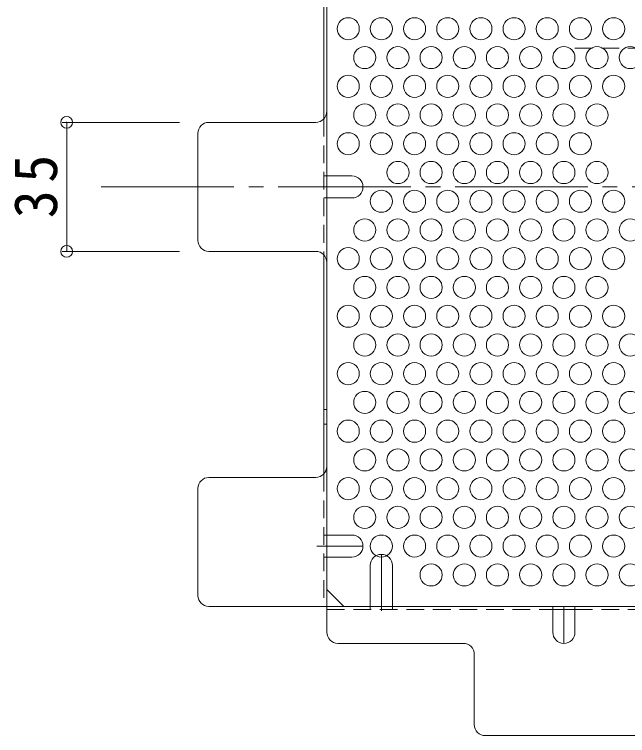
# Model space of a CAD drawing. Units: millimetres at full size, sheet at 1:4; details may follow other scales. Extents: x -1190 to 910, y -842 to 650.
# Drawn here: x 236 to 402.4, y 294.4 to 489.9 of the extents above; entities that cross this region are included whole.
import ezdxf

# ---------------------------------------------------------------- set-up
doc = ezdxf.new("R2010")
doc.units = ezdxf.units.MM
doc.header["$LTSCALE"] = 4
doc.header["$PDMODE"] = 32
doc.header["$PDSIZE"] = 3.2
for name, pattern in [('CHAIN1', [8, 5, -1, 1, -1]), ('CHAIN2', [12, 9, -1, 1, -1]), ('DASHED1', [1.8, 1.2, -0.6])]:
    doc.linetypes.add(name, pattern=pattern)
for name, color, linetype, lineweight in [('A-4_その他', 7, 'Continuous', 9), ('A-6_寸法', 2, 'Continuous', 9), ('A-7_ハッチ', 2, 'Continuous', 9), ('A-8_記号', 2, 'Continuous', 9)]:
    doc.layers.add(name, color=color, linetype=linetype, lineweight=lineweight)
doc.styles.add('ＭＳ ゴシック', font='')
doc.styles.get('ＭＳ ゴシック').set_extended_font_data('MS Gothic')

msp = doc.modelspace()

# ---------------------------------------------------------------- linework, layer by layer
at = {"layer": 'A-4_その他'}
for p, q in [((249.019, 460.663), (280.79, 460.663)), ((250.219, 425.662), (250.219, 460.663)), ((249.019, 425.662), (280.79, 425.662))]:
    msp.add_line(p, q, dxfattribs=at)
for p in [(250.219, 460.663), (250.219, 425.662)]:
    msp.add_point(p, dxfattribs=at)
at = {"layer": 'A-6_寸法'}
for centre in [(326.593, 486.03), (335.593, 486.03), (344.593, 486.03), (353.593, 486.03), (362.593, 486.03), (371.593, 486.03), (380.593, 486.03), (389.593, 486.03), (398.593, 486.03), (331.093, 478.236), (340.093, 478.236), (349.093, 478.236), (358.093, 478.236), (367.093, 478.236), (376.093, 478.236), (385.093, 478.236), (394.093, 478.236), (403.093, 478.236), (326.593, 470.442), (335.593, 470.442), (344.593, 470.442), (353.593, 470.442), (362.593, 470.442), (371.593, 470.442), (380.593, 470.442), (389.593, 470.442), (398.593, 470.442), (331.093, 462.648), (340.093, 462.648), (349.093, 462.648), (358.093, 462.648), (367.093, 462.648), (376.093, 462.648), (385.093, 462.648), (394.093, 462.648), (326.593, 454.853), (335.593, 454.853), (344.593, 454.853), (353.593, 454.853), (362.593, 454.853), (371.593, 454.853), (380.593, 454.853), (389.593, 454.853), (340.093, 447.059), (349.093, 447.059), (358.093, 447.059), (367.093, 447.059), (376.093, 447.059), (385.093, 447.059), (394.093, 447.059), (335.593, 439.265), (344.593, 439.265), (353.593, 439.265), (362.593, 439.265), (371.593, 439.265), (380.593, 439.265), (389.593, 439.265), (398.593, 439.265), (331.093, 431.471), (340.093, 431.471), (349.093, 431.471), (358.093, 431.471), (367.093, 431.471), (376.093, 431.471), (385.093, 431.471), (394.093, 431.471), (403.093, 431.471), (326.593, 423.677), (335.593, 423.677), (344.593, 423.677), (353.593, 423.677), (362.593, 423.677), (371.593, 423.677), (380.593, 423.677), (389.593, 423.677), (398.593, 423.677), (331.093, 415.882), (340.093, 415.882), (349.093, 415.882), (358.093, 415.882), (367.093, 415.882), (376.093, 415.882), (385.093, 415.882), (394.093, 415.882), (326.593, 408.088), (335.593, 408.088), (344.593, 408.088), (353.593, 408.088), (362.593, 408.088), (371.593, 408.088), (380.593, 408.088), (389.593, 408.088), (398.593, 408.088), (331.093, 400.294), (340.093, 400.294), (349.093, 400.294), (358.093, 400.294), (367.093, 400.294), (376.093, 400.294), (385.093, 400.294), (394.093, 400.294), (403.093, 400.294), (326.593, 392.5), (335.593, 392.5), (344.593, 392.5), (353.593, 392.5), (362.593, 392.5), (371.593, 392.5), (380.593, 392.5), (389.593, 392.5), (398.593, 392.5), (331.093, 384.705), (340.093, 384.705), (349.093, 384.705), (358.093, 384.705), (367.093, 384.705), (376.093, 384.705), (385.093, 384.705), (394.093, 384.705), (403.093, 384.705), (326.593, 376.911), (335.593, 376.911), (344.593, 376.911), (353.593, 376.911), (362.593, 376.911), (371.593, 376.911), (380.593, 376.911), (389.593, 376.911), (398.593, 376.911), (331.093, 369.117), (340.093, 369.117), (349.093, 369.117), (358.093, 369.117), (367.093, 369.117), (376.093, 369.117), (385.093, 369.117), (394.093, 369.117), (403.093, 369.117), (326.593, 361.323), (335.593, 361.323), (344.593, 361.323), (353.593, 361.323), (362.593, 361.323), (371.593, 361.323), (380.593, 361.323), (389.593, 361.323), (398.593, 361.323), (331.093, 353.529), (340.093, 353.529), (349.093, 353.529), (358.093, 353.529), (367.093, 353.529), (376.093, 353.529), (385.093, 353.529), (394.093, 353.529), (403.093, 353.529), (335.593, 345.734), (344.593, 345.734), (353.593, 345.734), (362.593, 345.734), (371.593, 345.734), (380.593, 345.734), (389.593, 345.734), (398.593, 345.734), (349.093, 337.94), (358.093, 337.94), (367.093, 337.94), (376.093, 337.94), (385.093, 337.94), (394.093, 337.94), (403.093, 337.94)]:
    msp.add_circle(centre, 3, dxfattribs=at)
at = {"layer": 'A-7_ハッチ'}
for p, q in [((320.793, 563.966), (320.793, 322.359)), ((319.993, 521.004), (319.993, 461.623)), ((317.793, 460.663), (288.79, 460.663)), ((285.79, 428.662), (285.79, 457.663)), ((317.793, 425.662), (288.79, 425.662)), ((319.993, 365.32), (319.993, 424.701)), ((317.793, 364.36), (288.79, 364.36)), ((285.79, 332.359), (285.79, 361.36)), ((325.405, 329.359), (320.793, 333.971)), ((288.79, 329.359), (580.397, 329.359)), ((382.093, 328.559), (388.093, 328.559)), ((357.794, 319.359), (323.793, 319.359)), ((360.794, 316.359), (360.794, 297.359)), ((363.794, 294.359), (505.392, 294.359))]:
    msp.add_line(p, q, dxfattribs=at)
at = {"layer": 'A-7_ハッチ', "linetype": 'DASHED1'}
for p, q in [((388.093, 480.816), (481.093, 480.816)), ((319.993, 461.623), (319.993, 424.701)), ((320.793, 446.162), (319.993, 446.162)), ((320.793, 440.162), (319.993, 440.162)), ((320.793, 382.808), (319.993, 382.808)), ((320.793, 378.808), (319.993, 378.808)), ((319.993, 365.32), (319.993, 329.354)), ((320.793, 348.734), (319.993, 348.734)), ((320.793, 342.734), (319.993, 342.734)), ((320.793, 328.559), (382.093, 328.559)), ((332.593, 329.359), (332.593, 328.559)), ((338.593, 329.359), (338.593, 328.559)), ((388.093, 328.559), (481.093, 328.559))]:
    msp.add_line(p, q, dxfattribs=at)
at = {"layer": 'A-7_ハッチ', "linetype": 'CHAIN2'}
msp.add_line((259.593, 443.162), (609.593, 443.162), dxfattribs=at)
at = {"layer": 'A-7_ハッチ'}
for centre, start, end in [((317.793, 463.663), 270, 0), ((288.79, 457.663), 90, 180), ((288.79, 428.662), 180, 270), ((317.793, 422.662), 0, 90), ((317.793, 367.36), 270, 0), ((288.79, 361.36), 90, 180), ((288.79, 332.359), 180, 270), ((323.793, 322.359), 180, 270), ((357.794, 316.359), 0, 90), ((363.794, 297.359), 180, 270)]:
    msp.add_arc(centre, 3, start, end, dxfattribs=at)
at = {"layer": 'A-8_記号'}
for p, q in [((327.593, 446.162), (320.793, 446.162)), ((327.593, 440.162), (320.793, 440.162)), ((327.593, 348.734), (320.793, 348.734)), ((327.593, 342.734), (320.793, 342.734)), ((332.593, 340.509), (332.593, 329.359)), ((338.593, 340.509), (338.593, 329.359)), ((382.093, 322.359), (382.093, 329.359)), ((388.093, 322.359), (388.093, 329.359))]:
    msp.add_line(p, q, dxfattribs=at)
at = {"layer": 'A-8_記号', "linetype": 'CHAIN1'}
for p, q in [((318.086, 443.162), (330.593, 443.162)), ((318.086, 345.734), (330.593, 345.734)), ((335.593, 328.159), (335.593, 343.509)), ((385.093, 329.359), (385.093, 319.359))]:
    msp.add_line(p, q, dxfattribs=at)
at = {"layer": 'A-8_記号'}
for centre, start, end in [((327.593, 443.162), 270, 90), ((327.593, 345.734), 270, 90), ((335.593, 340.509), 0, 180), ((385.093, 322.359), 180, 0)]:
    msp.add_arc(centre, 3, start, end, dxfattribs=at)

# ---------------------------------------------------------------- texts
at = {"layer": 'A-4_その他', "color": 2, "insert": (247.819, 434.662), "char_height": 11.73, "attachment_point": 7, "rotation": 90, "style": 'ＭＳ ゴシック'}
msp.add_mtext('\\T1.27;\\W0.95;35', dxfattribs=at)

doc.saveas('drawing.dxf')
